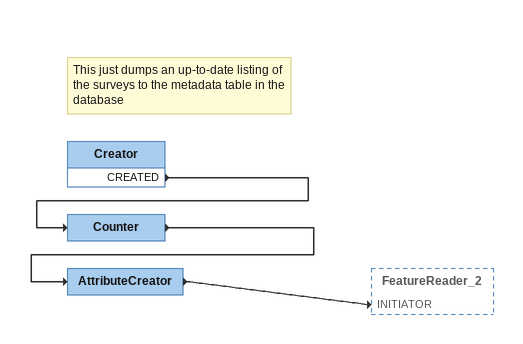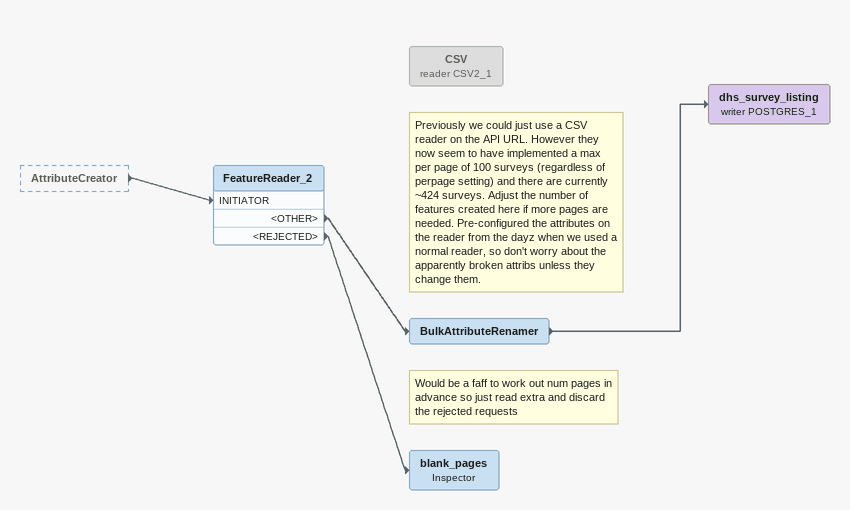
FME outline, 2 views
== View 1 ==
Note: This just dumps an up-to-date listing of the surveys to the metadata table in the database
Creator
    CREATED -> Counter
Counter
    -> AttributeCreator
AttributeCreator
    -> FeatureReader_2 [INITIATOR]

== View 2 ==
AttributeCreator [outside]
    -> FeatureReader_2 [INITIATOR]
FeatureReader_2
    <OTHER> -> BulkAttributeRenamer
    <REJECTED> -> blank_pages
BulkAttributeRenamer
    -> dhs_survey_listing (writer POSTGRES_1)
dhs_survey_listing (writer POSTGRES_1)
Note: Would be a faff to work out num pages in advance so just read extra and discard the rejected requests
blank_pages: Inspector
Note: Previously we could just use a CSV reader on the API URL. However they now seem to have implemented a max per page of 100 surveys (regardless of perpage setting) and there are currently ~424 surveys. Adjust the number of features created here if more pages are needed. Pre-configured the attributes on the reader from the dayz when we used a normal reader, so don't worry about the apparently broken attribs unless they change them.
CSV (reader CSV2_1) [off]
